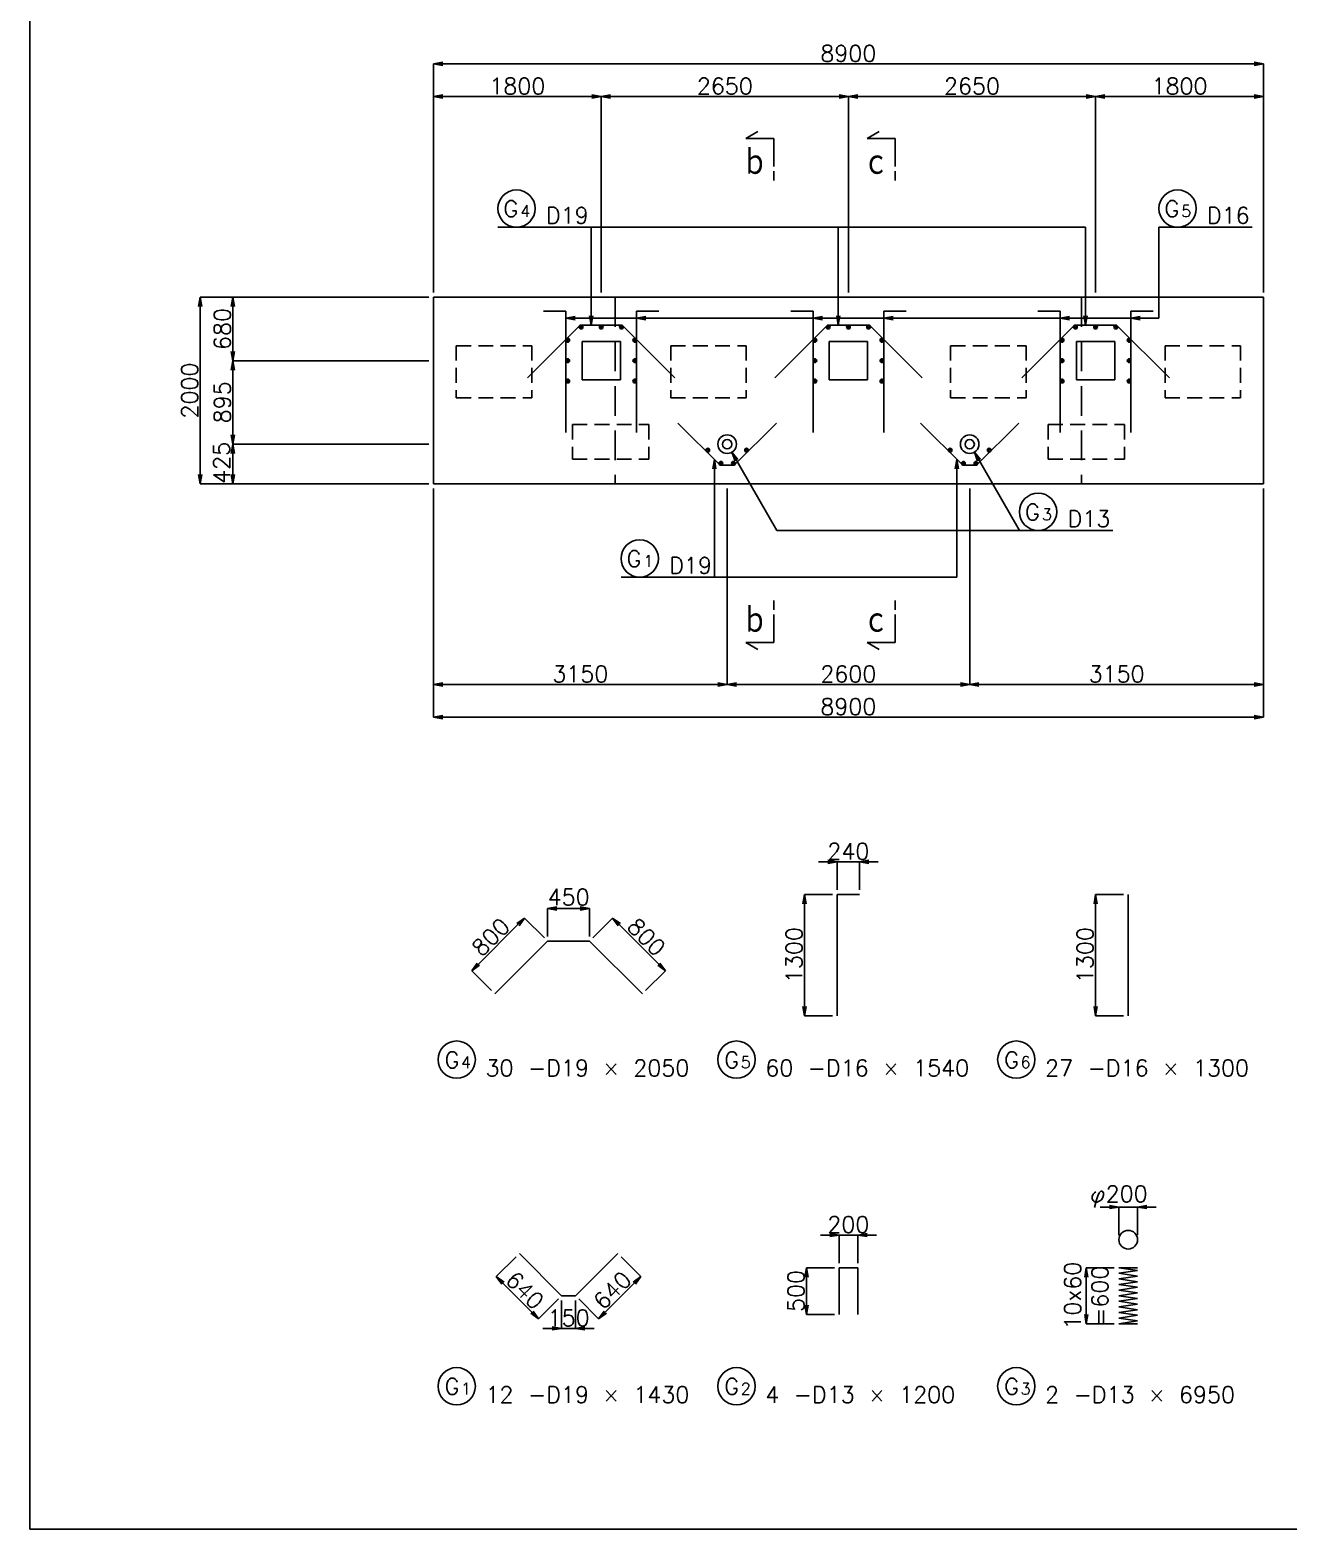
# Model space of a CAD drawing. Extents: x -19525 to 20025, y -14225 to 14225.
# Drawn here: x -19525 to -6037, y -13850 to 2214 of the extents above; entities that cross this region are included whole.
import ezdxf

# ---------------------------------------------------------------- set-up
doc = ezdxf.new("R2010")
doc.units = 0
doc.header["$PDMODE"] = 35
doc.linetypes.add('HIDDEN2', pattern=[4.7625, 3.175, -1.5875])
doc.layers.get('0').update_dxf_attribs({"linetype": 'CONTINUOUS'})
doc.layers.get('DEFPOINTS').update_dxf_attribs({"linetype": 'CONTINUOUS'})
for name, color, linetype in [('DIM-01', 2, 'CONTINUOUS'), ('DIM-02', 2, 'CONTINUOUS'), ('DIM-03', 6, 'CONTINUOUS'), ('GAIKEI-01', 7, 'CONTINUOUS'), ('TEKKIN-01', 3, 'CONTINUOUS'), ('TEKKIN-02', 4, 'CONTINUOUS'), ('TEXT-01', 4, 'CONTINUOUS'), ('WAKU-01', 1, 'CONTINUOUS')]:
    doc.layers.add(name, color=color, linetype=linetype)
doc.styles.get("Standard").update_dxf_attribs({"font": 'txt.shx', "bigfont": 'bigfont.shx'})
doc.dimstyles.get("Standard").update_dxf_attribs({"dimscale": 50, "dimtxt": 3.5, "dimasz": 2, "dimexe": 0, "dimexo": 1, "dimgap": 0.5, "dimtad": 1, "dimdec": 0, "dimzin": 0, "dimtxsty": 'STANDARD', "dimblk1": 'OPEN', "dimblk2": 'OPEN', "dimsah": 1, "dimcen": 0, "dimclrd": 2, "dimclre": 2, "dimclrt": 6, "dimaunit": 1, "dimazin": 3, "dimtfac": 1, "dimtdec": 4, "dimtix": 1, "dimtofl": 0, "dimtmove": 0, "dimatfit": 3, "dimtolj": 1, "dimtzin": 0})

# ---------------------------------------------------------------- blocks, each defined once
blk = doc.blocks.new('_OPEN')
at = {"color": 0, "linetype": 'BYBLOCK'}
for p, q in [((-1, 0.17), (0, 0)), ((0, 0), (-1, -0.17)), ((0, 0), (-1, 0))]:
    blk.add_line(p, q, dxfattribs=at)
blk = doc.blocks.new('*D6')
at = {"color": 2, "linetype": 'BYBLOCK'}
for p, q in [((-15200, -600), (-15200, 1850)), ((-15100, 1850), (-6400, 1850)), ((-6300, -600), (-6300, 1850))]:
    blk.add_line(p, q, dxfattribs=at)
at = {"layer": 'DEFPOINTS', "color": 0, "linetype": 'BYBLOCK'}
for p in [(-6300, 1850), (-15200, -650), (-6300, -650)]:
    blk.add_point(p, dxfattribs=at)
at = {"color": 2, "linetype": 'BYBLOCK', "xscale": 100, "yscale": 100, "zscale": 100, "rotation": 180}
blk.add_blockref('_OPEN', (-15200, 1850), dxfattribs=at)
at = {"color": 2, "linetype": 'BYBLOCK', "xscale": 100, "yscale": 100, "zscale": 100}
blk.add_blockref('_OPEN', (-6300, 1850), dxfattribs=at)
at = {"color": 6, "linetype": 'BYBLOCK', "insert": (-10750, 1962.5), "char_height": 175, "attachment_point": 5}
blk.add_mtext('\\A1;8900', dxfattribs=at)
blk = doc.blocks.new('*D5')
at = {"color": 2, "linetype": 'BYBLOCK'}
for p, q in [((-15250, -650), (-17700, -650)), ((-17700, -750), (-17700, -2550)), ((-15250, -2650), (-17700, -2650))]:
    blk.add_line(p, q, dxfattribs=at)
at = {"layer": 'DEFPOINTS', "color": 0, "linetype": 'BYBLOCK'}
for p in [(-15200, -650), (-17700, -2650), (-15200, -2650)]:
    blk.add_point(p, dxfattribs=at)
at = {"color": 2, "linetype": 'BYBLOCK', "xscale": 100, "yscale": 100, "zscale": 100}
for p, rotation in [((-17700, -650), 90.00000000000006), ((-17700, -2650), 270.0000000000001)]:
    blk.add_blockref('_OPEN', p, dxfattribs=dict(at, rotation=rotation))
at = {"color": 6, "linetype": 'BYBLOCK', "insert": (-17812.5, -1650), "char_height": 175, "attachment_point": 5, "rotation": 90}
blk.add_mtext('\\A1;2000', dxfattribs=at)
blk = doc.blocks.new('*D7')
at = {"color": 2, "linetype": 'BYBLOCK'}
blk.add_line((-17350, -2550), (-17350, -2325), dxfattribs=at)
at = {"layer": 'DEFPOINTS', "color": 0, "linetype": 'BYBLOCK'}
for p in [(-17350, -2225), (-15200, -2225), (-15200, -2650)]:
    blk.add_point(p, dxfattribs=at)
at = {"color": 2, "linetype": 'BYBLOCK', "xscale": 100, "yscale": 100, "zscale": 100}
for p, rotation in [((-17350, -2225), 90.00000000000006), ((-17350, -2650), 270.0000000000001)]:
    blk.add_blockref('_OPEN', p, dxfattribs=dict(at, rotation=rotation))
at = {"color": 6, "linetype": 'BYBLOCK', "insert": (-17471, -2425), "char_height": 175, "attachment_point": 5, "rotation": 90}
blk.add_mtext('\\A1;425', dxfattribs=at)
blk = doc.blocks.new('*D8')
at = {"color": 2, "linetype": 'BYBLOCK'}
for p, q in [((-17350, -750), (-17350, -1230)), ((-15250, -1330), (-17350, -1330))]:
    blk.add_line(p, q, dxfattribs=at)
at = {"layer": 'DEFPOINTS', "color": 0, "linetype": 'BYBLOCK'}
for p in [(-15200, -650), (-17350, -1330), (-15200, -1330)]:
    blk.add_point(p, dxfattribs=at)
at = {"color": 2, "linetype": 'BYBLOCK', "xscale": 100, "yscale": 100, "zscale": 100}
for p, rotation in [((-17350, -650), 90.00000000000006), ((-17350, -1330), 270.0000000000001)]:
    blk.add_blockref('_OPEN', p, dxfattribs=dict(at, rotation=rotation))
at = {"color": 6, "linetype": 'BYBLOCK', "insert": (-17462.5, -990), "char_height": 175, "attachment_point": 5, "rotation": 90}
blk.add_mtext('\\A1;680', dxfattribs=at)
blk = doc.blocks.new('*D9')
at = {"color": 2, "linetype": 'BYBLOCK'}
for p, q in [((-17350, -1430), (-17350, -2125)), ((-15250, -2225), (-17350, -2225))]:
    blk.add_line(p, q, dxfattribs=at)
at = {"layer": 'DEFPOINTS', "color": 0, "linetype": 'BYBLOCK'}
for p in [(-15200, -1330), (-17350, -2225), (-15200, -2225)]:
    blk.add_point(p, dxfattribs=at)
at = {"color": 2, "linetype": 'BYBLOCK', "xscale": 100, "yscale": 100, "zscale": 100}
for p, rotation in [((-17350, -1330), 90.00000000000006), ((-17350, -2225), 270.0000000000001)]:
    blk.add_blockref('_OPEN', p, dxfattribs=dict(at, rotation=rotation))
at = {"color": 6, "linetype": 'BYBLOCK', "insert": (-17462.5, -1777.5), "char_height": 175, "attachment_point": 5, "rotation": 90}
blk.add_mtext('\\A1;895', dxfattribs=at)
blk = doc.blocks.new('*D14')
at = {"color": 2, "linetype": 'BYBLOCK'}
for p, q in [((-15200, -2700), (-15200, -5150)), ((-6300, -2700), (-6300, -5150)), ((-15100, -5150), (-6400, -5150))]:
    blk.add_line(p, q, dxfattribs=at)
at = {"layer": 'DEFPOINTS', "color": 0, "linetype": 'BYBLOCK'}
for p in [(-15200, -2650), (-6300, -2650), (-6300, -5150)]:
    blk.add_point(p, dxfattribs=at)
at = {"color": 2, "linetype": 'BYBLOCK', "xscale": 100, "yscale": 100, "zscale": 100, "rotation": 180}
blk.add_blockref('_OPEN', (-15200, -5150), dxfattribs=at)
at = {"color": 2, "linetype": 'BYBLOCK', "xscale": 100, "yscale": 100, "zscale": 100}
blk.add_blockref('_OPEN', (-6300, -5150), dxfattribs=at)
at = {"color": 6, "linetype": 'BYBLOCK', "insert": (-10750, -5037.5), "char_height": 175, "attachment_point": 5}
blk.add_mtext('\\A1;8900', dxfattribs=at)
blk = doc.blocks.new('*D23')
at = {"color": 2, "linetype": 'BYBLOCK'}
for p, q in [((-15100, 1500), (-13500, 1500)), ((-13400, -600), (-13400, 1500))]:
    blk.add_line(p, q, dxfattribs=at)
at = {"layer": 'DEFPOINTS', "color": 0, "linetype": 'BYBLOCK'}
for p in [(-13400, 1500), (-15200, -650), (-13400, -650)]:
    blk.add_point(p, dxfattribs=at)
at = {"color": 2, "linetype": 'BYBLOCK', "xscale": 100, "yscale": 100, "zscale": 100, "rotation": 180}
blk.add_blockref('_OPEN', (-15200, 1500), dxfattribs=at)
at = {"color": 2, "linetype": 'BYBLOCK', "xscale": 100, "yscale": 100, "zscale": 100}
blk.add_blockref('_OPEN', (-13400, 1500), dxfattribs=at)
at = {"color": 6, "linetype": 'BYBLOCK', "insert": (-14300, 1612.5), "char_height": 175, "attachment_point": 5}
blk.add_mtext('\\A1;1800', dxfattribs=at)
blk = doc.blocks.new('*D24')
at = {"color": 2, "linetype": 'BYBLOCK'}
for p, q in [((-13300, 1500), (-10850, 1500)), ((-10750, -600), (-10750, 1500))]:
    blk.add_line(p, q, dxfattribs=at)
at = {"layer": 'DEFPOINTS', "color": 0, "linetype": 'BYBLOCK'}
for p in [(-10750, 1500), (-13400, -650), (-10750, -650)]:
    blk.add_point(p, dxfattribs=at)
at = {"color": 2, "linetype": 'BYBLOCK', "xscale": 100, "yscale": 100, "zscale": 100, "rotation": 180}
blk.add_blockref('_OPEN', (-13400, 1500), dxfattribs=at)
at = {"color": 2, "linetype": 'BYBLOCK', "xscale": 100, "yscale": 100, "zscale": 100}
blk.add_blockref('_OPEN', (-10750, 1500), dxfattribs=at)
at = {"color": 6, "linetype": 'BYBLOCK', "insert": (-12075, 1612.5), "char_height": 175, "attachment_point": 5}
blk.add_mtext('\\A1;2650', dxfattribs=at)
blk = doc.blocks.new('*D25')
at = {"color": 2, "linetype": 'BYBLOCK'}
for p, q in [((-10650, 1500), (-8200, 1500)), ((-8100, -600), (-8100, 1500))]:
    blk.add_line(p, q, dxfattribs=at)
at = {"layer": 'DEFPOINTS', "color": 0, "linetype": 'BYBLOCK'}
for p in [(-8100, 1500), (-10750, -650), (-8100, -650)]:
    blk.add_point(p, dxfattribs=at)
at = {"color": 2, "linetype": 'BYBLOCK', "xscale": 100, "yscale": 100, "zscale": 100, "rotation": 180}
blk.add_blockref('_OPEN', (-10750, 1500), dxfattribs=at)
at = {"color": 2, "linetype": 'BYBLOCK', "xscale": 100, "yscale": 100, "zscale": 100}
blk.add_blockref('_OPEN', (-8100, 1500), dxfattribs=at)
at = {"color": 6, "linetype": 'BYBLOCK', "insert": (-9425, 1612.5), "char_height": 175, "attachment_point": 5}
blk.add_mtext('\\A1;2650', dxfattribs=at)
blk = doc.blocks.new('*D26')
at = {"color": 2, "linetype": 'BYBLOCK'}
blk.add_line((-8000, 1500), (-6400, 1500), dxfattribs=at)
at = {"layer": 'DEFPOINTS', "color": 0, "linetype": 'BYBLOCK'}
for p in [(-6300, 1500), (-8100, -650), (-6300, -650)]:
    blk.add_point(p, dxfattribs=at)
at = {"color": 2, "linetype": 'BYBLOCK', "xscale": 100, "yscale": 100, "zscale": 100, "rotation": 180}
blk.add_blockref('_OPEN', (-8100, 1500), dxfattribs=at)
at = {"color": 2, "linetype": 'BYBLOCK', "xscale": 100, "yscale": 100, "zscale": 100}
blk.add_blockref('_OPEN', (-6300, 1500), dxfattribs=at)
at = {"color": 6, "linetype": 'BYBLOCK', "insert": (-7200, 1612.5), "char_height": 175, "attachment_point": 5}
blk.add_mtext('\\A1;1800', dxfattribs=at)
blk = doc.blocks.new('*D29')
at = {"color": 2, "linetype": 'BYBLOCK'}
blk.add_line((-9350, -4800), (-6400, -4800), dxfattribs=at)
at = {"layer": 'DEFPOINTS', "color": 0, "linetype": 'BYBLOCK'}
for p in [(-9450, -2650), (-6300, -2650), (-6300, -4800)]:
    blk.add_point(p, dxfattribs=at)
at = {"color": 2, "linetype": 'BYBLOCK', "xscale": 100, "yscale": 100, "zscale": 100, "rotation": 180}
blk.add_blockref('_OPEN', (-9450, -4800), dxfattribs=at)
at = {"color": 2, "linetype": 'BYBLOCK', "xscale": 100, "yscale": 100, "zscale": 100}
blk.add_blockref('_OPEN', (-6300, -4800), dxfattribs=at)
at = {"color": 6, "linetype": 'BYBLOCK', "insert": (-7875, -4687.5), "char_height": 175, "attachment_point": 5}
blk.add_mtext('\\A1;3150', dxfattribs=at)
blk = doc.blocks.new('*D28')
at = {"color": 2, "linetype": 'BYBLOCK'}
for p, q in [((-9450, -2700), (-9450, -4800)), ((-11950, -4800), (-9550, -4800))]:
    blk.add_line(p, q, dxfattribs=at)
at = {"layer": 'DEFPOINTS', "color": 0, "linetype": 'BYBLOCK'}
for p in [(-12050, -2650), (-9450, -2650), (-9450, -4800)]:
    blk.add_point(p, dxfattribs=at)
at = {"color": 2, "linetype": 'BYBLOCK', "xscale": 100, "yscale": 100, "zscale": 100, "rotation": 180}
blk.add_blockref('_OPEN', (-12050, -4800), dxfattribs=at)
at = {"color": 2, "linetype": 'BYBLOCK', "xscale": 100, "yscale": 100, "zscale": 100}
blk.add_blockref('_OPEN', (-9450, -4800), dxfattribs=at)
at = {"color": 6, "linetype": 'BYBLOCK', "insert": (-10750, -4687.5), "char_height": 175, "attachment_point": 5}
blk.add_mtext('\\A1;2600', dxfattribs=at)
blk = doc.blocks.new('*D27')
at = {"color": 2, "linetype": 'BYBLOCK'}
for p, q in [((-12050, -2700), (-12050, -4800)), ((-15100, -4800), (-12150, -4800))]:
    blk.add_line(p, q, dxfattribs=at)
at = {"layer": 'DEFPOINTS', "color": 0, "linetype": 'BYBLOCK'}
for p in [(-15200, -2650), (-12050, -2650), (-12050, -4800)]:
    blk.add_point(p, dxfattribs=at)
at = {"color": 2, "linetype": 'BYBLOCK', "xscale": 100, "yscale": 100, "zscale": 100, "rotation": 180}
blk.add_blockref('_OPEN', (-15200, -4800), dxfattribs=at)
at = {"color": 2, "linetype": 'BYBLOCK', "xscale": 100, "yscale": 100, "zscale": 100}
blk.add_blockref('_OPEN', (-12050, -4800), dxfattribs=at)
at = {"color": 6, "linetype": 'BYBLOCK', "insert": (-13625, -4687.5), "char_height": 175, "attachment_point": 5}
blk.add_mtext('\\A1;3150', dxfattribs=at)
blk = doc.blocks.new('*D110')
at = {"color": 2, "linetype": 'BYBLOCK'}
for p, q in [((-10870, -7000), (-10870, -6700)), ((-10630, -7000), (-10630, -6700))]:
    blk.add_line(p, q, dxfattribs=at)
at = {"layer": 'DEFPOINTS', "color": 0, "linetype": 'BYBLOCK'}
for p in [(-10630, -6700), (-10870, -7050), (-10630, -7050)]:
    blk.add_point(p, dxfattribs=at)
at = {"color": 6, "linetype": 'BYBLOCK', "insert": (-10750, -6587.5), "char_height": 175, "attachment_point": 5}
blk.add_mtext('\\A1;240', dxfattribs=at)
blk = doc.blocks.new('*D112')
at = {"color": 2, "linetype": 'BYBLOCK'}
for p, q in [((-13975, -7500), (-13975, -7200)), ((-13875, -7200), (-13625, -7200)), ((-13525, -7500), (-13525, -7200))]:
    blk.add_line(p, q, dxfattribs=at)
at = {"layer": 'DEFPOINTS', "color": 0, "linetype": 'BYBLOCK'}
for p in [(-13525, -7200), (-13975, -7550), (-13525, -7550)]:
    blk.add_point(p, dxfattribs=at)
at = {"color": 2, "linetype": 'BYBLOCK', "xscale": 100, "yscale": 100, "zscale": 100, "rotation": 180}
blk.add_blockref('_OPEN', (-13975, -7200), dxfattribs=at)
at = {"color": 2, "linetype": 'BYBLOCK', "xscale": 100, "yscale": 100, "zscale": 100}
blk.add_blockref('_OPEN', (-13525, -7200), dxfattribs=at)
at = {"color": 6, "linetype": 'BYBLOCK', "insert": (-13750, -7078), "char_height": 175, "attachment_point": 5}
blk.add_mtext('\\A1;450', dxfattribs=at)
blk = doc.blocks.new('*D111')
at = {"color": 2, "linetype": 'BYBLOCK'}
for p, q in [((-14293, -7373), (-14717, -7797)), ((-14010, -7515), (-14222, -7303)), ((-14576, -8080), (-14788, -7868))]:
    blk.add_line(p, q, dxfattribs=at)
at = {"layer": 'DEFPOINTS', "color": 0, "linetype": 'BYBLOCK'}
for p in [(-13975, -7550), (-14788, -7868), (-14541, -8116)]:
    blk.add_point(p, dxfattribs=at)
at = {"color": 2, "linetype": 'BYBLOCK', "xscale": 100, "yscale": 100, "zscale": 100}
for p, rotation in [((-14222, -7303), 44.9999999999999), ((-14788, -7868), 224.9999999999999)]:
    blk.add_blockref('_OPEN', p, dxfattribs=dict(at, rotation=rotation))
at = {"color": 6, "linetype": 'BYBLOCK', "insert": (-14585, -7506), "char_height": 175, "attachment_point": 5, "rotation": 45}
blk.add_mtext('\\A1;800', dxfattribs=at)
blk = doc.blocks.new('*D113')
at = {"color": 2, "linetype": 'BYBLOCK'}
for p, q in [((-10920, -7050), (-11220, -7050)), ((-11220, -7150), (-11220, -8250)), ((-10920, -8350), (-11220, -8350))]:
    blk.add_line(p, q, dxfattribs=at)
at = {"layer": 'DEFPOINTS', "color": 0, "linetype": 'BYBLOCK'}
for p in [(-10870, -7050), (-11220, -8350), (-10870, -8350)]:
    blk.add_point(p, dxfattribs=at)
at = {"color": 2, "linetype": 'BYBLOCK', "xscale": 100, "yscale": 100, "zscale": 100}
for p, rotation in [((-11220, -7050), 90.00000000000006), ((-11220, -8350), 270.0000000000001)]:
    blk.add_blockref('_OPEN', p, dxfattribs=dict(at, rotation=rotation))
at = {"color": 6, "linetype": 'BYBLOCK', "insert": (-11332.5, -7700), "char_height": 175, "attachment_point": 5, "rotation": 90}
blk.add_mtext('\\A1;1300', dxfattribs=at)
blk = doc.blocks.new('*D114')
at = {"color": 2, "linetype": 'BYBLOCK'}
for p, q in [((-13490, -7515), (-13278, -7303)), ((-13207, -7373), (-12783, -7797)), ((-12924, -8080), (-12712, -7868))]:
    blk.add_line(p, q, dxfattribs=at)
at = {"layer": 'DEFPOINTS', "color": 0, "linetype": 'BYBLOCK'}
for p in [(-13525, -7550), (-12712, -7868), (-12959, -8116)]:
    blk.add_point(p, dxfattribs=at)
at = {"color": 2, "linetype": 'BYBLOCK', "xscale": 100, "yscale": 100, "zscale": 100}
for p, rotation in [((-13278, -7303), 134.9999999999998), ((-12712, -7868), 314.9999999999998)]:
    blk.add_blockref('_OPEN', p, dxfattribs=dict(at, rotation=rotation))
at = {"color": 6, "linetype": 'BYBLOCK', "insert": (-12915, -7506), "char_height": 175, "attachment_point": 5, "rotation": 315}
blk.add_mtext('\\A1;800', dxfattribs=at)
blk = doc.blocks.new('*D115')
at = {"color": 2, "linetype": 'BYBLOCK'}
for p, q in [((-7800, -7050), (-8100, -7050)), ((-8100, -7150), (-8100, -8250)), ((-7800, -8350), (-8100, -8350))]:
    blk.add_line(p, q, dxfattribs=at)
at = {"layer": 'DEFPOINTS', "color": 0, "linetype": 'BYBLOCK'}
for p in [(-7750, -7050), (-8100, -8350), (-7750, -8350)]:
    blk.add_point(p, dxfattribs=at)
at = {"color": 2, "linetype": 'BYBLOCK', "xscale": 100, "yscale": 100, "zscale": 100}
for p, rotation in [((-8100, -7050), 90.00000000000006), ((-8100, -8350), 270.0000000000001)]:
    blk.add_blockref('_OPEN', p, dxfattribs=dict(at, rotation=rotation))
at = {"color": 6, "linetype": 'BYBLOCK', "insert": (-8212.5, -7700), "char_height": 175, "attachment_point": 5, "rotation": 90}
blk.add_mtext('\\A1;1300', dxfattribs=at)
blk = doc.blocks.new('*D119')
at = {"color": 2, "linetype": 'BYBLOCK'}
for p, q in [((-13187, -10933), (-12975, -11145)), ((-13357, -11527), (-13046, -11216)), ((-13640, -11385), (-13428, -11597))]:
    blk.add_line(p, q, dxfattribs=at)
at = {"layer": 'DEFPOINTS', "color": 0, "linetype": 'BYBLOCK'}
for p in [(-13222, -10897), (-12975, -11145), (-13675, -11350)]:
    blk.add_point(p, dxfattribs=at)
at = {"color": 2, "linetype": 'BYBLOCK', "xscale": 100, "yscale": 100, "zscale": 100}
for p, rotation in [((-12975, -11145), 45.00000000000031), ((-13428, -11597), 225.0000000000003)]:
    blk.add_blockref('_OPEN', p, dxfattribs=dict(at, rotation=rotation))
at = {"color": 6, "linetype": 'BYBLOCK', "insert": (-13281, -11292), "char_height": 175, "attachment_point": 5, "rotation": 45}
blk.add_mtext('\\A1;640', dxfattribs=at)
blk = doc.blocks.new('*D116')
at = {"color": 2, "linetype": 'BYBLOCK'}
for p, q in [((-13825, -11400), (-13825, -11700)), ((-13675, -11400), (-13675, -11700))]:
    blk.add_line(p, q, dxfattribs=at)
at = {"layer": 'DEFPOINTS', "color": 0, "linetype": 'BYBLOCK'}
for p in [(-13825, -11350), (-13675, -11350), (-13675, -11700)]:
    blk.add_point(p, dxfattribs=at)
at = {"color": 6, "linetype": 'BYBLOCK', "insert": (-13750, -11587.5), "char_height": 175, "attachment_point": 5}
blk.add_mtext('\\A1;150', dxfattribs=at)
blk = doc.blocks.new('*D117')
at = {"color": 2, "linetype": 'BYBLOCK'}
for p, q in [((-14313, -10933), (-14525, -11145)), ((-14143, -11527), (-14454, -11216)), ((-13860, -11385), (-14072, -11597))]:
    blk.add_line(p, q, dxfattribs=at)
at = {"layer": 'DEFPOINTS', "color": 0, "linetype": 'BYBLOCK'}
for p in [(-14278, -10897), (-14525, -11145), (-13825, -11350)]:
    blk.add_point(p, dxfattribs=at)
at = {"color": 2, "linetype": 'BYBLOCK', "xscale": 100, "yscale": 100, "zscale": 100}
for p, rotation in [((-14525, -11145), 135.0000000000002), ((-14072, -11597), 315.0000000000002)]:
    blk.add_blockref('_OPEN', p, dxfattribs=dict(at, rotation=rotation))
at = {"color": 6, "linetype": 'BYBLOCK', "insert": (-14219, -11292), "char_height": 175, "attachment_point": 5, "rotation": 315}
blk.add_mtext('\\A1;640', dxfattribs=at)
blk = doc.blocks.new('*D120')
at = {"color": 2, "linetype": 'BYBLOCK'}
for p, q in [((-7900, -11050), (-8200, -11050)), ((-8200, -11150), (-8200, -11550)), ((-7900, -11650), (-8200, -11650))]:
    blk.add_line(p, q, dxfattribs=at)
at = {"layer": 'DEFPOINTS', "color": 0, "linetype": 'BYBLOCK'}
for p in [(-7850, -11050), (-8200, -11650), (-7850, -11650)]:
    blk.add_point(p, dxfattribs=at)
at = {"color": 2, "linetype": 'BYBLOCK', "xscale": 100, "yscale": 100, "zscale": 100}
for p, rotation in [((-8200, -11050), 90.00000000000006), ((-8200, -11650), 270.0000000000001)]:
    blk.add_blockref('_OPEN', p, dxfattribs=dict(at, rotation=rotation))
at = {"color": 6, "linetype": 'BYBLOCK', "insert": (-8200, -11350), "char_height": 175, "attachment_point": 5, "rotation": 90}
blk.add_mtext('\\A1;10x60\\P=600', dxfattribs=at)
blk = doc.blocks.new('*D118')
at = {"color": 2, "linetype": 'BYBLOCK'}
for p, q in [((-10800, -11050), (-11100, -11050)), ((-11100, -11150), (-11100, -11450)), ((-10800, -11550), (-11100, -11550))]:
    blk.add_line(p, q, dxfattribs=at)
at = {"layer": 'DEFPOINTS', "color": 0, "linetype": 'BYBLOCK'}
for p in [(-10750, -11050), (-11100, -11550), (-10750, -11550)]:
    blk.add_point(p, dxfattribs=at)
at = {"color": 2, "linetype": 'BYBLOCK', "xscale": 100, "yscale": 100, "zscale": 100}
for p, rotation in [((-11100, -11050), 90.00000000000006), ((-11100, -11550), 270.0000000000001)]:
    blk.add_blockref('_OPEN', p, dxfattribs=dict(at, rotation=rotation))
at = {"color": 6, "linetype": 'BYBLOCK', "insert": (-11212.5, -11300), "char_height": 175, "attachment_point": 5, "rotation": 90}
blk.add_mtext('\\A1;500', dxfattribs=at)
blk = doc.blocks.new('*D121')
at = {"color": 2, "linetype": 'BYBLOCK'}
for p, q in [((-7850, -10700), (-7850, -10400)), ((-7650, -10700), (-7650, -10400))]:
    blk.add_line(p, q, dxfattribs=at)
at = {"layer": 'DEFPOINTS', "color": 0, "linetype": 'BYBLOCK'}
for p in [(-7650, -10400), (-7850, -10750), (-7650, -10750)]:
    blk.add_point(p, dxfattribs=at)
at = {"color": 6, "linetype": 'BYBLOCK', "insert": (-7850, -10288), "char_height": 175, "attachment_point": 5}
blk.add_mtext('\\A1;φ200', dxfattribs=at)
blk = doc.blocks.new('*D124')
at = {"color": 2, "linetype": 'BYBLOCK'}
for p, q in [((-10750, -11000), (-10750, -10700)), ((-10550, -11000), (-10550, -10700))]:
    blk.add_line(p, q, dxfattribs=at)
at = {"layer": 'DEFPOINTS', "color": 0, "linetype": 'BYBLOCK'}
for p in [(-10550, -10700), (-10750, -11050), (-10550, -11050)]:
    blk.add_point(p, dxfattribs=at)
at = {"color": 6, "linetype": 'BYBLOCK', "insert": (-10650, -10587.5), "char_height": 175, "attachment_point": 5}
blk.add_mtext('\\A1;200', dxfattribs=at)

msp = doc.modelspace()

# ---------------------------------------------------------------- linework, layer by layer
at = {"layer": 'DIM-01'}
for p, q in [((-10870, -6700), (-11070, -6700)), ((-10870, -6700), (-10630, -6700)), ((-10630, -6700), (-10430, -6700)), ((-7850, -10400), (-8050, -10400)), ((-7850, -10400), (-7650, -10400)), ((-7650, -10400), (-7450, -10400)), ((-10850, -10700), (-11050, -10700)), ((-10850, -10700), (-10650, -10700)), ((-10650, -10700), (-10450, -10700)), ((-13825, -11700), (-14025, -11700)), ((-13825, -11700), (-13675, -11700)), ((-13675, -11700), (-13475, -11700))]:
    msp.add_line(p, q, dxfattribs=at)
at = {"layer": 'DIM-02'}
for p, q in [((-14508.4, 100), (-13508.4, 100)), ((-13508.4, -949.5), (-13508.4, 100)), ((-10858.4, -949.5), (-10858.4, 100)), ((-8208.4, -949.5), (-8208.4, 100)), ((-7421, 100), (-7421, -874.5)), ((-7421, 100), (-6421, 100)), ((-12187.4, -2388.1), (-12187.4, -3650)), ((-12000, -2311.6), (-11516, -3150)), ((-9587.4, -2388.1), (-9587.4, -3650)), ((-9400, -2311.6), (-8916, -3150)), ((-11516, -3150), (-8916, -3150)), ((-8916, -3150), (-7916, -3150)), ((-13187.4, -3650), (-12187.4, -3650)), ((-12187.4, -3650), (-9587.4, -3650))]:
    msp.add_line(p, q, dxfattribs=at)
at = {"layer": 'DIM-02', "ltscale": 100}
for p, q in [((-13508.4, 100), (-8208.4, 100)), ((-7421, -874.5), (-13779, -874.5))]:
    msp.add_line(p, q, dxfattribs=at)
at = {"layer": 'DIM-02'}
for centre in [(-14308.4, 300), (-7221, 300), (-8716, -2950), (-12987.4, -3450)]:
    msp.add_circle(centre, 200, dxfattribs=at)
at = {"layer": 'DIM-03', "color": 2}
for centre in [(-14950, -8820), (-11950, -8820), (-8950, -8820), (-14950, -12320), (-11950, -12320), (-8950, -12320)]:
    msp.add_circle(centre, 200, dxfattribs=at)
at = {"layer": 'GAIKEI-01', "ltscale": 100}
for p, q in [((-15200, -650), (-6300, -650)), ((-15200, -650), (-15200, -2650)), ((-6300, -650), (-6300, -2650)), ((-13605, -1125), (-13605, -1535)), ((-13195, -1125), (-13605, -1125)), ((-13195, -1125), (-13195, -1535)), ((-10545, -1125), (-10955, -1125)), ((-10955, -1125), (-10955, -1535)), ((-10545, -1125), (-10545, -1535)), ((-8305, -1125), (-7895, -1125)), ((-8305, -1125), (-8305, -1535)), ((-7895, -1125), (-7895, -1535)), ((-13195, -1535), (-13605, -1535)), ((-10545, -1535), (-10955, -1535)), ((-8305, -1535), (-7895, -1535)), ((-15200, -2650), (-6300, -2650))]:
    msp.add_line(p, q, dxfattribs=at)
at = {"layer": 'GAIKEI-01', "linetype": 'HIDDEN2', "ltscale": 100}
for p, q in [((-13250, -650), (-13250, -2650)), ((-8250, -650), (-8250, -2650))]:
    msp.add_line(p, q, dxfattribs=at)
at = {"layer": 'GAIKEI-01', "color": 2, "linetype": 'HIDDEN2', "ltscale": 50}
for p, q in [((-14955, -1170), (-14145, -1170)), ((-14955, -1170), (-14955, -1730)), ((-14145, -1170), (-14145, -1730)), ((-12655, -1170), (-11845, -1170)), ((-12655, -1170), (-12655, -1730)), ((-11845, -1170), (-11845, -1730)), ((-9655, -1170), (-8845, -1170)), ((-9655, -1170), (-9655, -1730)), ((-8845, -1170), (-8845, -1730)), ((-7355, -1170), (-7355, -1730)), ((-7355, -1170), (-6545, -1170)), ((-6545, -1170), (-6545, -1730)), ((-14955, -1730), (-14145, -1730)), ((-12655, -1730), (-11845, -1730)), ((-9655, -1730), (-8845, -1730)), ((-7355, -1730), (-6545, -1730)), ((-13710, -2015), (-13710, -2385)), ((-13710, -2015), (-12890, -2015)), ((-12890, -2015), (-12890, -2385)), ((-8610, -2015), (-8610, -2385)), ((-8610, -2015), (-7790, -2015)), ((-7790, -2015), (-7790, -2385)), ((-13710, -2385), (-12890, -2385)), ((-8610, -2385), (-7790, -2385))]:
    msp.add_line(p, q, dxfattribs=at)
at = {"layer": 'GAIKEI-01'}
for centre in [(-12050, -2225), (-9450, -2225)]:
    msp.add_circle(centre, 50, dxfattribs=at)
at = {"layer": 'TEKKIN-01', "ltscale": 100}
for p, q in [((-13779, -799.5), (-14019, -799.5)), ((-13779, -799.5), (-13779, -2099.5)), ((-13021, -799.5), (-13021, -2099.5)), ((-13021, -799.5), (-12781, -799.5)), ((-11129, -799.5), (-11369, -799.5)), ((-11129, -799.5), (-11129, -2099.5)), ((-10371, -799.5), (-10371, -2099.5)), ((-10371, -799.5), (-10131, -799.5)), ((-8479, -799.5), (-8719, -799.5)), ((-8479, -799.5), (-8479, -2099.5)), ((-7721, -799.5), (-7721, -2099.5)), ((-7721, -799.5), (-7481, -799.5)), ((-13175, -949.5), (-13625, -949.5)), ((-10525, -949.5), (-10975, -949.5)), ((-7875, -949.5), (-8325, -949.5))]:
    msp.add_line(p, q, dxfattribs=at)
at = {"layer": 'TEKKIN-01'}
for p, q in [((-13625, -949.5), (-14190.7, -1515.2)), ((-13175, -949.5), (-12609.3, -1515.2)), ((-10975, -949.5), (-11540.7, -1515.2)), ((-10525, -949.5), (-9959.3, -1515.2)), ((-8325, -949.5), (-8890.7, -1515.2)), ((-7875, -949.5), (-7309.3, -1515.2)), ((-12577.5, -1998), (-12125, -2450.5)), ((-11522.5, -1998), (-11975, -2450.5)), ((-9977.5, -1998), (-9525, -2450.5)), ((-8922.5, -1998), (-9375, -2450.5)), ((-12125, -2450.5), (-11975, -2450.5)), ((-9525, -2450.5), (-9375, -2450.5)), ((-7850, -11050), (-7650, -11080)), ((-7850, -11050), (-7650, -11050)), ((-7650, -11080), (-7850, -11110)), ((-7850, -11110), (-7650, -11140)), ((-7650, -11140), (-7850, -11170)), ((-7850, -11170), (-7650, -11200)), ((-7650, -11200), (-7850, -11230)), ((-7850, -11230), (-7650, -11260)), ((-7650, -11260), (-7850, -11290)), ((-7850, -11290), (-7650, -11320)), ((-7650, -11320), (-7850, -11350)), ((-7850, -11350), (-7650, -11380)), ((-7650, -11380), (-7850, -11410)), ((-7850, -11410), (-7650, -11440)), ((-7650, -11440), (-7850, -11470)), ((-7850, -11470), (-7650, -11500)), ((-7650, -11500), (-7850, -11530)), ((-7850, -11530), (-7650, -11560)), ((-7650, -11560), (-7850, -11590)), ((-7850, -11590), (-7650, -11620)), ((-7650, -11620), (-7850, -11650)), ((-7850, -11650), (-7650, -11650))]:
    msp.add_line(p, q, dxfattribs=at)
at = {"layer": 'TEKKIN-01', "ltscale": 50}
for p, q in [((-10870, -7050), (-10630, -7050)), ((-10870, -7050), (-10870, -8350)), ((-13975, -7550), (-14540.7, -8115.7)), ((-13975, -7550), (-13525, -7550)), ((-13525, -7550), (-12959.3, -8115.7)), ((-13825, -11350), (-14277.5, -10897.5)), ((-13675, -11350), (-13222.5, -10897.5)), ((-13825, -11350), (-13675, -11350))]:
    msp.add_line(p, q, dxfattribs=at)
at = {"layer": 'TEKKIN-01'}
for centre in [(-12050, -2225), (-9450, -2225), (-7750, -10750)]:
    msp.add_circle(centre, 100, dxfattribs=at)
at = {"layer": 'TEKKIN-02'}
for p, q in [((-7750, -7050), (-7750, -8350)), ((-10850, -11050), (-10850, -11550)), ((-10850, -11050), (-10650, -11050)), ((-10650, -11050), (-10650, -11550))]:
    msp.add_line(p, q, dxfattribs=at)
for centre, radius in [((-13616.7, -969.5), 20), ((-13616.7, -969.5), 10), ((-13400, -969.5), 20), ((-13400, -969.5), 10), ((-13183.3, -969.5), 20), ((-13183.3, -969.5), 10), ((-10966.7, -969.5), 20), ((-10966.7, -969.5), 10), ((-10750, -969.5), 20), ((-10750, -969.5), 10), ((-10533.3, -969.5), 20), ((-10533.3, -969.5), 10), ((-8316.7, -969.5), 20), ((-8316.7, -969.5), 10), ((-8100, -969.5), 20), ((-8100, -969.5), 10), ((-7883.3, -969.5), 20), ((-7883.3, -969.5), 10), ((-13759, -1111.8), 20), ((-13759, -1111.8), 10), ((-13041, -1111.8), 20), ((-13041, -1111.8), 10), ((-11109, -1111.8), 20), ((-11109, -1111.8), 10), ((-10391, -1111.8), 20), ((-10391, -1111.8), 10), ((-8459, -1111.8), 20), ((-8459, -1111.8), 10), ((-7741, -1111.8), 20), ((-7741, -1111.8), 10), ((-13759, -1330), 20), ((-13759, -1330), 10), ((-13041, -1330), 20), ((-13041, -1330), 10), ((-11109, -1330), 20), ((-11109, -1330), 10), ((-10391, -1330), 20), ((-10391, -1330), 10), ((-8459, -1330), 20), ((-8459, -1330), 10), ((-7741, -1330), 20), ((-7741, -1330), 10), ((-13759, -1548.2), 20), ((-13759, -1548.2), 10), ((-13041, -1548.2), 20), ((-13041, -1548.2), 10), ((-11109, -1548.2), 20), ((-11109, -1548.2), 10), ((-10391, -1548.2), 20), ((-10391, -1548.2), 10), ((-8459, -1548.2), 20), ((-8459, -1548.2), 10), ((-7741, -1548.2), 20), ((-7741, -1548.2), 10), ((-12258.1, -2289.1), 20), ((-12258.1, -2289.1), 10), ((-11841.9, -2289.1), 20), ((-11841.9, -2289.1), 10), ((-9658.1, -2289.1), 20), ((-9658.1, -2289.1), 10), ((-9241.9, -2289.1), 20), ((-9241.9, -2289.1), 10), ((-12116.7, -2430.5), 20), ((-12116.7, -2430.5), 10), ((-11983.3, -2430.5), 20), ((-11983.3, -2430.5), 10), ((-9516.7, -2430.5), 20), ((-9516.7, -2430.5), 10), ((-9383.3, -2430.5), 20), ((-9383.3, -2430.5), 10)]:
    msp.add_circle(centre, radius, dxfattribs=at)
at = {"layer": 'TEXT-01', "color": 4}
for p, q in [((-11720.1, 1125), (-11850, 1050)), ((-10420.1, 1125), (-10550, 1050)), ((-11550, 1050), (-11850, 1050)), ((-11550, 1050), (-11550, 750)), ((-10250, 1050), (-10550, 1050)), ((-10250, 1050), (-10250, 750)), ((-11550, 700), (-11550, 600)), ((-10250, 700), (-10250, 600)), ((-11550, -4000), (-11550, -3900)), ((-10250, -4000), (-10250, -3900)), ((-11550, -4350), (-11550, -4050)), ((-10250, -4350), (-10250, -4050)), ((-11550, -4350), (-11850, -4350)), ((-11720.1, -4425), (-11850, -4350)), ((-10250, -4350), (-10550, -4350)), ((-10420.1, -4425), (-10550, -4350))]:
    msp.add_line(p, q, dxfattribs=at)
at = {"layer": 'WAKU-01'}
for p, q in [((-19525, -13850), (-19525, 13850)), ((20025, -13850), (-19525, -13850))]:
    msp.add_line(p, q, dxfattribs=at)

# ---------------------------------------------------------------- block references
at = {"layer": 'DIM-01', "yscale": 100, "zscale": 100}
for p, xscale, rotation in [((-10870, -6700), 100, 359.999999999998), ((-10630, -6700), -100, 1.039168751049147e-12), ((-7850, -10400), 100, 359.999999999998), ((-7650, -10400), -100, 1.358912982141192e-12), ((-10850, -10700), 100, 359.999999999998), ((-10650, -10700), -100, 1.358912982141192e-12), ((-13825, -11700), 100, 359.999999999998), ((-13675, -11700), -100, 7.59392548843607e-12)]:
    msp.add_blockref('_OPEN', p, dxfattribs=dict(at, xscale=xscale, rotation=rotation))
at = {"layer": 'DIM-02', "yscale": 100, "zscale": 100}
for p, xscale, rotation in [((-13779, -874.5), 100, 180.000000000002), ((-13508.4, -949.5), -100, 89.99999999999952), ((-13021, -874.5), 100, 180.000000000002), ((-11129, -874.5), 100, 180.000000000002), ((-10858.4, -949.5), -100, 89.99999999999952), ((-10371, -874.5), 100, 180.000000000002), ((-8479, -874.5), 100, 180.000000000002), ((-8208.4, -949.5), -100, 89.99999999999952), ((-7721, -874.5), 100, 180.000000000002), ((-12187.4, -2388.1), -100, 269.9999999999995), ((-12000, -2311.6), 100, 120), ((-9587.4, -2388.1), -100, 269.9999999999995), ((-9400, -2311.6), 100, 120)]:
    msp.add_blockref('_OPEN', p, dxfattribs=dict(at, xscale=xscale, rotation=rotation))

# ---------------------------------------------------------------- texts
at = {"layer": 'DIM-02', "color": 6}
for s, height, p in [('G', 175, (-14448.2, 210)), ('4', 125, (-14268.2, 210)), ('G', 175, (-7360.8, 210)), ('5', 125, (-7180.8, 210)), ('D19', 175, (-13992.1, 138.4)), ('D16', 175, (-6904.8, 138.4)), ('G', 175, (-8855.8, -3040)), ('3', 125, (-8675.8, -3040)), ('D13', 175, (-8399.7, -3111.6)), ('G', 175, (-13127.2, -3540)), ('1', 125, (-12947.2, -3540)), ('D19', 175, (-12671.2, -3611.6))]:
    msp.add_text(s, height=height, dxfattribs=at).set_placement(p)
at = {"layer": 'DIM-03'}
for s, height, p in [('G', 175, (-15079.6, -8910)), ('4', 125, (-14904.6, -8910)), ('G', 175, (-12079.6, -8910)), ('5', 125, (-11904.6, -8910)), ('G', 175, (-9079.6, -8910)), ('6', 125, (-8904.6, -8910)), ('G', 175, (-15079.6, -12410)), ('1', 125, (-14904.6, -12410)), ('G', 175, (-12079.6, -12410)), ('2', 125, (-11904.6, -12410)), ('G', 175, (-9079.6, -12410)), ('3', 125, (-8904.6, -12410))]:
    msp.add_text(s, height=height, dxfattribs=at).set_placement(p)
at = {"layer": 'DIM-03', "char_height": 175, "attachment_point": 7}
for s, insert in [('30 -D19 × 2050', (-14640.9, -8997.3)), ('60 -D16 × 1540', (-11640.9, -8997.3)), ('27 -D16 × 1300', (-8640.9, -8997.3)), ('12 -D19 × 1430', (-14640.9, -12497.3)), ('4 -D13 × 1200', (-11640.9, -12497.3)), ('2 -D13 × 6950', (-8640.9, -12497.3))]:
    msp.add_mtext(s, dxfattribs=dict(at, insert=insert))
at = {"layer": 'TEXT-01', "color": 4, "width": 0.8475}
for s, p in [('ｂ', (-11895, 643.4)), ('ｃ', (-10595, 643.4)), ('ｂ', (-11895, -4263.4)), ('ｃ', (-10595, -4263.4))]:
    msp.add_text(s, height=300, dxfattribs=at).set_placement(p)

# ---------------------------------------------------------------- dimensions: what is measured, and where the dimension line sits
at = {"layer": 'DIM-01'}
for base, p1, p2, angle, override, picture, middle in [((-6300, 1850), (-15200, -650), (-6300, -650), 0, {"dimblk1": 'OPEN', "dimblk2": 'OPEN'}, '*D6', (-10750, 1962.5)), ((-13400, 1500), (-15200, -650), (-13400, -650), 0, {"dimblk1": 'OPEN', "dimblk2": 'OPEN', "dimse1": 1}, '*D23', (-14300, 1612.5)), ((-10750, 1500), (-13400, -650), (-10750, -650), 0, {"dimblk1": 'OPEN', "dimblk2": 'OPEN', "dimse1": 1}, '*D24', (-12075, 1612.5)), ((-8100, 1500), (-10750, -650), (-8100, -650), 0, {"dimblk1": 'OPEN', "dimblk2": 'OPEN', "dimse1": 1}, '*D25', (-9425, 1612.5)), ((-6300, 1500), (-8100, -650), (-6300, -650), 0, {"dimblk1": 'OPEN', "dimblk2": 'OPEN', "dimse1": 1, "dimse2": 1}, '*D26', (-7200, 1612.5)), ((-17700, -2650), (-15200, -650), (-15200, -2650), 90, {"dimblk1": 'OPEN', "dimblk2": 'OPEN'}, '*D5', (-17812.5, -1650)), ((-17350, -1330), (-15200, -650), (-15200, -1330), 90, {"dimblk1": 'OPEN', "dimblk2": 'OPEN', "dimse1": 1}, '*D8', (-17462.5, -990)), ((-17350, -2225), (-15200, -1330), (-15200, -2225), 90, {"dimblk1": 'OPEN', "dimblk2": 'OPEN', "dimse1": 1}, '*D9', (-17462.5, -1777.5)), ((-6300, -5150), (-15200, -2650), (-6300, -2650), 180, {"dimblk1": 'OPEN', "dimblk2": 'OPEN'}, '*D14', (-10750, -5037.5)), ((-12050, -4800), (-15200, -2650), (-12050, -2650), 180, {"dimblk1": 'OPEN', "dimblk2": 'OPEN', "dimse1": 1}, '*D27', (-13625, -4687.5)), ((-9450, -4800), (-12050, -2650), (-9450, -2650), 180, {"dimblk1": 'OPEN', "dimblk2": 'OPEN', "dimse1": 1}, '*D28', (-10750, -4687.5)), ((-6300, -4800), (-9450, -2650), (-6300, -2650), 180, {"dimblk1": 'OPEN', "dimblk2": 'OPEN', "dimse1": 1, "dimse2": 1}, '*D29', (-7875, -4687.5)), ((-10630, -6700), (-10870, -7050), (-10630, -7050), 0, {"dimblk1": 'OPEN', "dimblk2": 'OPEN'}, '*D110', (-10750, -6587.5)), ((-11220, -8350), (-10870, -7050), (-10870, -8350), 270, {"dimblk1": 'OPEN', "dimblk2": 'OPEN'}, '*D113', (-11332.5, -7700)), ((-8100, -8350), (-7750, -7050), (-7750, -8350), 270, {"dimblk1": 'OPEN', "dimblk2": 'OPEN'}, '*D115', (-8212.5, -7700)), ((-14788.2, -7868.2), (-13975, -7550), (-14540.7, -8115.7), 225, {"dimblk1": 'OPEN', "dimblk2": 'OPEN'}, '*D111', (-14584.9, -7505.8)), ((-12711.8, -7868.2), (-13525, -7550), (-12959.3, -8115.7), 135, {"dimblk1": 'OPEN', "dimblk2": 'OPEN'}, '*D114', (-12915.1, -7505.8)), ((-14525, -11144.9), (-13825, -11350), (-14277.5, -10897.5), 315, {"dimblk1": 'OPEN', "dimblk2": 'OPEN'}, '*D117', (-14219.2, -11291.7)), ((-12975, -11144.9), (-13675, -11350), (-13222.5, -10897.5), 45, {"dimblk1": 'OPEN', "dimblk2": 'OPEN'}, '*D119', (-13280.8, -11291.7)), ((-13675, -11700), (-13825, -11350), (-13675, -11350), 180, {"dimblk1": 'OPEN', "dimblk2": 'OPEN'}, '*D116', (-13750, -11587.5))]:
    dim = msp.add_linear_dim(base=base, p1=p1, p2=p2, angle=angle, dimstyle='STANDARD', override=override, dxfattribs=at)
    dim.commit()
    dim.dimension.update_dxf_attribs({"geometry": picture, "text_midpoint": middle})
for base, p1, p2, angle, override, picture, middle in [((-17350, -2225), (-15200, -2650), (-15200, -2225), 90, {"dimblk1": 'OPEN', "dimblk2": 'OPEN', "dimse1": 1, "dimse2": 1}, '*D7', (-17471.4, -2425)), ((-13525, -7200), (-13975, -7550), (-13525, -7550), 0, {"dimblk1": 'OPEN', "dimblk2": 'OPEN'}, '*D112', (-13750, -7077.5))]:
    dim = msp.add_linear_dim(base=base, p1=p1, p2=p2, angle=angle, dimstyle='STANDARD', override=override, dxfattribs=at)
    dim.commit()
    dim.dimension.update_dxf_attribs({"geometry": picture, "text_midpoint": middle, "dimtype": 160})
for base, p1, p2, angle, text, picture, middle in [((-7650, -10400), (-7850, -10750), (-7650, -10750), 0, 'φ<>', '*D121', (-7850.4, -10287.5)), ((-8200, -11650), (-7850, -11050), (-7850, -11650), 270, '10x60\\X=<>', '*D120', (-8200, -11350))]:
    dim = msp.add_linear_dim(base=base, p1=p1, p2=p2, angle=angle, text=text, dimstyle='STANDARD', override={"dimblk1": 'OPEN', "dimblk2": 'OPEN'}, dxfattribs=at)
    dim.commit()
    dim.dimension.update_dxf_attribs({"geometry": picture, "text_midpoint": middle, "dimtype": 160})
for base, p2, angle, picture, middle in [((-10650, -10700), (-10650, -11050), 0, '*D124', (-10750, -10587.5)), ((-11200, -11550), (-10850, -11550), 270, '*D118', (-11312.5, -11300))]:
    dim = msp.add_linear_dim(base=base, p1=(-10850, -11050), p2=p2, angle=angle, dimstyle='STANDARD', override={"dimblk1": 'OPEN', "dimblk2": 'OPEN'}, dxfattribs=at)
    dim.commit()
    dim.dimension.update_dxf_attribs({"geometry": picture, "text_midpoint": middle, "insert": (-100, 0)})

doc.saveas('drawing.dxf')
